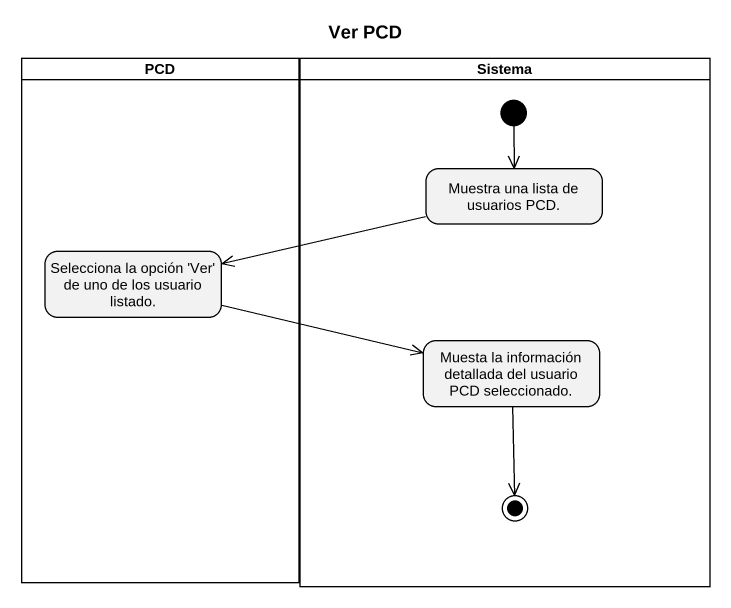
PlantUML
@startuml
title Ver PCD
hide empty description
state PCD <<partition>> {
  state "Selecciona la opción 'Ver' de uno de los usuario listado." as Selecciona_la_opción_Ver_de
}
state Sistema <<partition>> {
  state "Muestra una lista de usuarios PCD." as Muestra_una_lista_de
  state "Muesta la información detallada del usuario PCD seleccionado." as Muesta_la_información
  [*] --> Muestra_una_lista_de
  Muesta_la_información --> [*]
}
Muestra_una_lista_de -left-> Selecciona_la_opción_Ver_de
Selecciona_la_opción_Ver_de -right-> Muesta_la_información
@enduml
